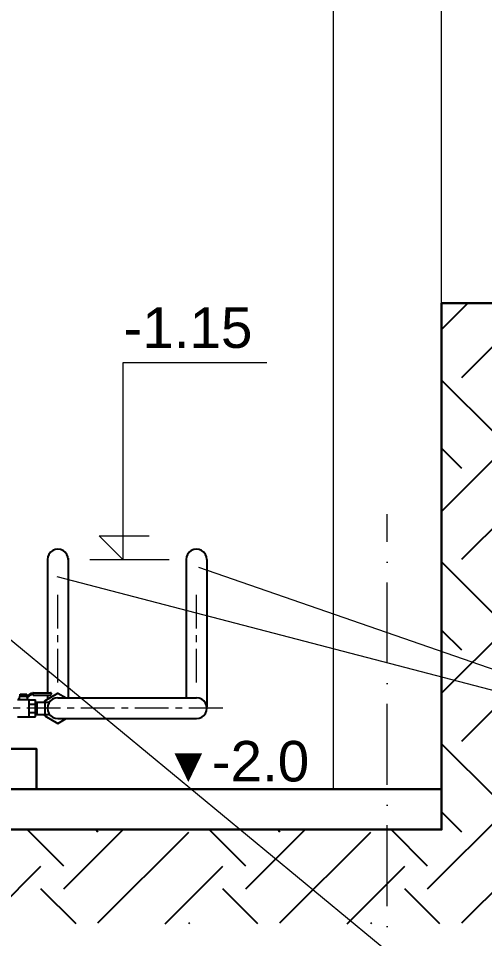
# Model space of a CAD drawing. Header units: millimetres. Extents: x 50754 to 359209, y -241195 to 23895.
# Drawn here: x 186878 to 190329, y -219913 to -213096 of the extents above; entities that cross this region are included whole.
import ezdxf

# ---------------------------------------------------------------- set-up
doc = ezdxf.new("R2010")
doc.units = ezdxf.units.MM
for name, pattern in [('ACAD_ISO02W100', [15, 12, -3]), ('ACAD_ISO10W100', [18, 12, -3, 0, -3]), ('CENTER', [2, 1.25, -0.25, 0.25, -0.25])]:
    doc.linetypes.add(name, pattern=pattern)
for name, color, linetype, lineweight in [('000', 7, 'Continuous', 30), ('33', 7, 'Continuous', 35), ('ось', 20, 'ACAD_ISO02W100', 0), ('размер', 250, 'Continuous', 5), ('стены', 7, 'Continuous', 30)]:
    doc.layers.add(name, color=color, linetype=linetype, lineweight=lineweight)
doc.styles.add('arial', font='arial.ttf', dxfattribs={"height": 300})

msp = doc.modelspace()

# ---------------------------------------------------------------- hatches: boundary and pattern name
at = {"layer": 'размер', "lineweight": 25}
h = msp.add_hatch(dxfattribs=at)
h.set_pattern_fill('EARTH', color=0, scale=150, angle=45)
h.set_pattern_definition([(45, (272581, 3278207.8), (1e-13, 1347.03842), [952.5, -952.5]), (45, (272328.5, 3278460.4), (1e-13, 1347.03842), [952.5, -952.5]), (45, (272075.9, 3278712.9), (1e-13, 1347.03842), [952.5, -952.5]), (135, (272075.9, 3278881.3), (-1347.03842, 1e-13), [952.5, -952.5]), (135, (272328.5, 3279133.9), (-1347.03842, 1e-13), [952.5, -952.5]), (135, (272581, 3279386.5), (-1347.03842, 1e-13), [952.5, -952.5])])
h.paths.add_polyline_path([(176844.402, -215105.844), (181210.27, -215105.844), (181210.27, -219105.844), (190010.27, -219105.844), (190010.27, -215205.844), (196006.048, -215205.844), (194250.263, -216063.345), (191280.289, -216063.345), (191280.289, -219804.339), (180013.733, -219804.339), (180013.733, -216187.014), (178905.398, -216187.014)])

# ---------------------------------------------------------------- linework, layer by layer
at = {"color": 7, "ltscale": 15}
for p, q in [((187093.65, -217105.844, -4873.056), (187093.65, -218091.587, -4873.056)), ((187246.867, -217094.88, -4873.056), (187246.867, -218129.957)), ((188119.247, -217105.844, -4873.056), (188119.247, -218129.957, -4873.056)), ((188272.463, -217105.207, -4873.056), (188272.463, -218195.601, -4873.056)), ((187093.65, -218108.842, -4873.056), (187093.65, -218138.487, -4873.056)), ((187169.256, -218129.957), (188196.325, -218129.957)), ((187169.256, -218283.173), (188196.325, -218283.173))]:
    msp.add_line(p, q, dxfattribs=at)
at = {"lineweight": 15}
msp.add_line((187406.844, -217105.525, -4873.056), (187994.672, -217105.525, -4873.056), dxfattribs=at)
at = {"linetype": 'CENTER', "lineweight": 9, "ltscale": 200}
for p, q in [((187171.046, -218016.461), (187170.839, -217348.306)), ((188196.643, -218016.461), (188196.436, -217348.306)), ((188390.056, -218205.777, 4873.056), (179846.822, -218205.984, 4873.056))]:
    msp.add_line(p, q, dxfattribs=at)
at = {"lineweight": 15, "elevation": -4873.056}
msp.add_lwpolyline([(188717.495, -215647.726), (187651.569, -215647.726), (187651.569, -217105.525), (187474.792, -216928.748), (187846.445, -216928.748)], dxfattribs=at)
for points in [[(186871.609, -218141.914), (186957.884, -218141.914)], [(186884.55, -218128.973), (186887.426, -218127.535)], [(186884.55, -218141.914), (186884.55, -218128.973)], [(186887.426, -218127.535), (186887.426, -218116.032)], [(186887.426, -218116.032), (186942.067, -218116.032)], [(186890.302, -218116.032), (186890.302, -218103.091)], [(186890.302, -218103.091), (186940.629, -218103.091)], [(186901.805, -218116.032), (186901.805, -218103.091)], [(186927.688, -218116.032), (186927.688, -218103.091)], [(186940.629, -218116.032), (186940.629, -218103.091)], [(186942.067, -218120.345), (186972.263, -218095.901)], [(186942.067, -218120.345), (186942.067, -218116.032)], [(186942.067, -218127.535), (186942.067, -218120.345)], [(186942.067, -218127.535), (186944.942, -218128.973)], [(186943.505, -218128.973), (186972.263, -218104.528)], [(186944.942, -218133.287), (186944.942, -218128.973)], [(186944.942, -218141.914), (186944.942, -218133.287)], [(186957.884, -218271.326), (186957.884, -218141.914)], [(186957.884, -218144.79), (187005.335, -218144.79)], [(186972.263, -218095.901), (186982.328, -218095.901)], [(186972.263, -218104.528), (186982.328, -218104.528)], [(186983.766, -218093.025), (186982.328, -218097.339)], [(186982.328, -218101.653), (186982.328, -218097.339)], [(186982.328, -218101.653), (186983.766, -218105.966)], [(186988.08, -218091.587), (186983.766, -218093.025)], [(186983.766, -218105.966), (186988.08, -218108.842)], [(186988.08, -218091.587), (187116.054, -218091.587)], [(186988.08, -218108.842), (187116.054, -218108.842)], [(187005.335, -218269.888), (187005.335, -218144.79)], [(187072.916, -218150.542), (187168.859, -218094.761), (187230.805, -218129.957)], [(187120.367, -218093.025), (187116.054, -218091.587)], [(187116.054, -218108.842), (187120.367, -218105.966)], [(187121.805, -218097.339), (187120.367, -218093.025)], [(187120.367, -218105.966), (187121.805, -218101.653)], [(187121.805, -218101.653), (187121.805, -218097.339)], [(186957.884, -218176.424), (187005.335, -218176.424)], [(187005.335, -218160.607), (187077.23, -218160.607)], [(187016.838, -218252.633), (187016.838, -218160.607)], [(187072.916, -218160.607), (187072.916, -218150.542)], [(187077.23, -218252.633), (187077.23, -218160.607)], [(187077.23, -218160.607), (187097.361, -218160.607)], [(187077.23, -218252.633), (187077.23, -218160.607)], [(187097.361, -218160.607), (187100.237, -218160.607)], [(187100.237, -218160.607), (187104.55, -218157.731)], [(187104.55, -218157.731), (187104.55, -218157.731)], [(186871.609, -218271.326), (186957.884, -218271.326)], [(186957.884, -218238.254), (187005.335, -218238.254)], [(186957.884, -218269.888), (187005.335, -218269.888)], [(187005.335, -218252.633), (187077.23, -218252.633)], [(187072.916, -218262.698), (187072.916, -218252.633)], [(187072.916, -218262.698), (187169.256, -218318.777)], [(187077.23, -218252.633), (187097.361, -218252.633)], [(187100.237, -218254.071), (187097.361, -218252.633)], [(187104.55, -218255.509), (187100.237, -218254.071)], [(187169.256, -218318.777), (187231.335, -218283.173)]]:
    msp.add_lwpolyline(points)
at = {"color": 0, "lineweight": 30}
msp.add_lwpolyline([(181204.427, -219105.844), (190010.27, -219105.844), (190010.27, -218805.844), (181204.427, -218805.844)], close=True, dxfattribs=at)
at = {"color": 7, "ltscale": 15}
for centre, start, end in [((187170.258, -217105.525, -4873.056), 359.7618303, 180.2381697), ((188195.855, -217105.525, -4873.056), 359.7618303, 180.2381697), ((187169.575, -218206.565), 89.7618303, 270.2381697), ((188196.643, -218206.565), 269.7618303, 90.2381697)]:
    msp.add_arc(centre, 76.609, start, end, dxfattribs=at)
at = {"layer": '000'}
msp.add_lwpolyline([(185734.296, -218506.62), (187011.315, -218506.62), (187011.315, -218805.844), (185734.296, -218805.844)], close=True, dxfattribs=at)
at = {"layer": '33', "lineweight": 13}
for p, q in [((192206.402, -218548.458), (188212.402, -217164.224)), ((192206.402, -218548.458), (187165.52, -217233.152)), ((190782.26, -220976.912), (186487.524, -217426.353))]:
    msp.add_line(p, q, dxfattribs=at)
at = {"layer": 'ось', "color": 0, "linetype": 'ACAD_ISO10W100', "ltscale": 50}
msp.add_line((189608.646, -223274.489), (189608.646, -216769.572), dxfattribs=at)
at = {"layer": 'размер', "color": 0, "lineweight": 20}
for p, q in [((189210.27, -218805.844), (189210.27, -213005.844)), ((190010.27, -218805.844), (190010.27, -213005.844))]:
    msp.add_line(p, q, dxfattribs=at)
at = {"layer": 'стены', "color": 0}
for p, q in [((190010.27, -215205.844), (195606.048, -215205.844)), ((190010.27, -215205.844), (190010.27, -218805.844)), ((182410.27, -218805.844), (190010.27, -218805.844))]:
    msp.add_line(p, q, dxfattribs=at)

# ---------------------------------------------------------------- texts
at = {"color": 7, "lineweight": 9, "insert": (188610.452, -215389.413, -4873.056), "char_height": 300, "width": 1921.38428, "attachment_point": 6, "style": 'arial'}
msp.add_mtext('{\\fArial|b0|i0|c238|p34;-1.15}', dxfattribs=at)
at = {"insert": (187963.188, -218601.42), "char_height": 300, "width": 1921.38428, "attachment_point": 4, "style": 'arial'}
msp.add_mtext('{\\H0.83333x;▼\\fArial|b0|i0|c238|p34;\\H1.2x;-2.0}', dxfattribs=at)

doc.saveas('drawing.dxf')
